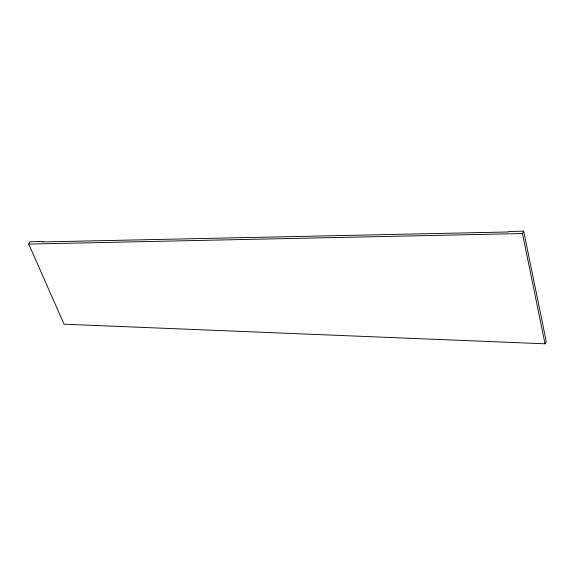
<?xml version="1.0" encoding="UTF-8"?>
<svg xmlns="http://www.w3.org/2000/svg" width="575" height="575" viewBox="0 0 575 575"><rect width="100%" height="100%" fill="white"/><g stroke="black" fill="none" stroke-linecap="round" stroke-linejoin="round"><path stroke-width="0.86" d="M28.75 244.088L29.965 241.737L42.996 241.457L42.758 241.931L508.544 231.969L508.789 231.502L523.674 231.186L546.25 341.464L545.035 343.814L64.077 324.199L28.75 244.088L522.459 233.536L523.674 231.186M522.459 233.536L545.035 343.814"/></g></svg>
